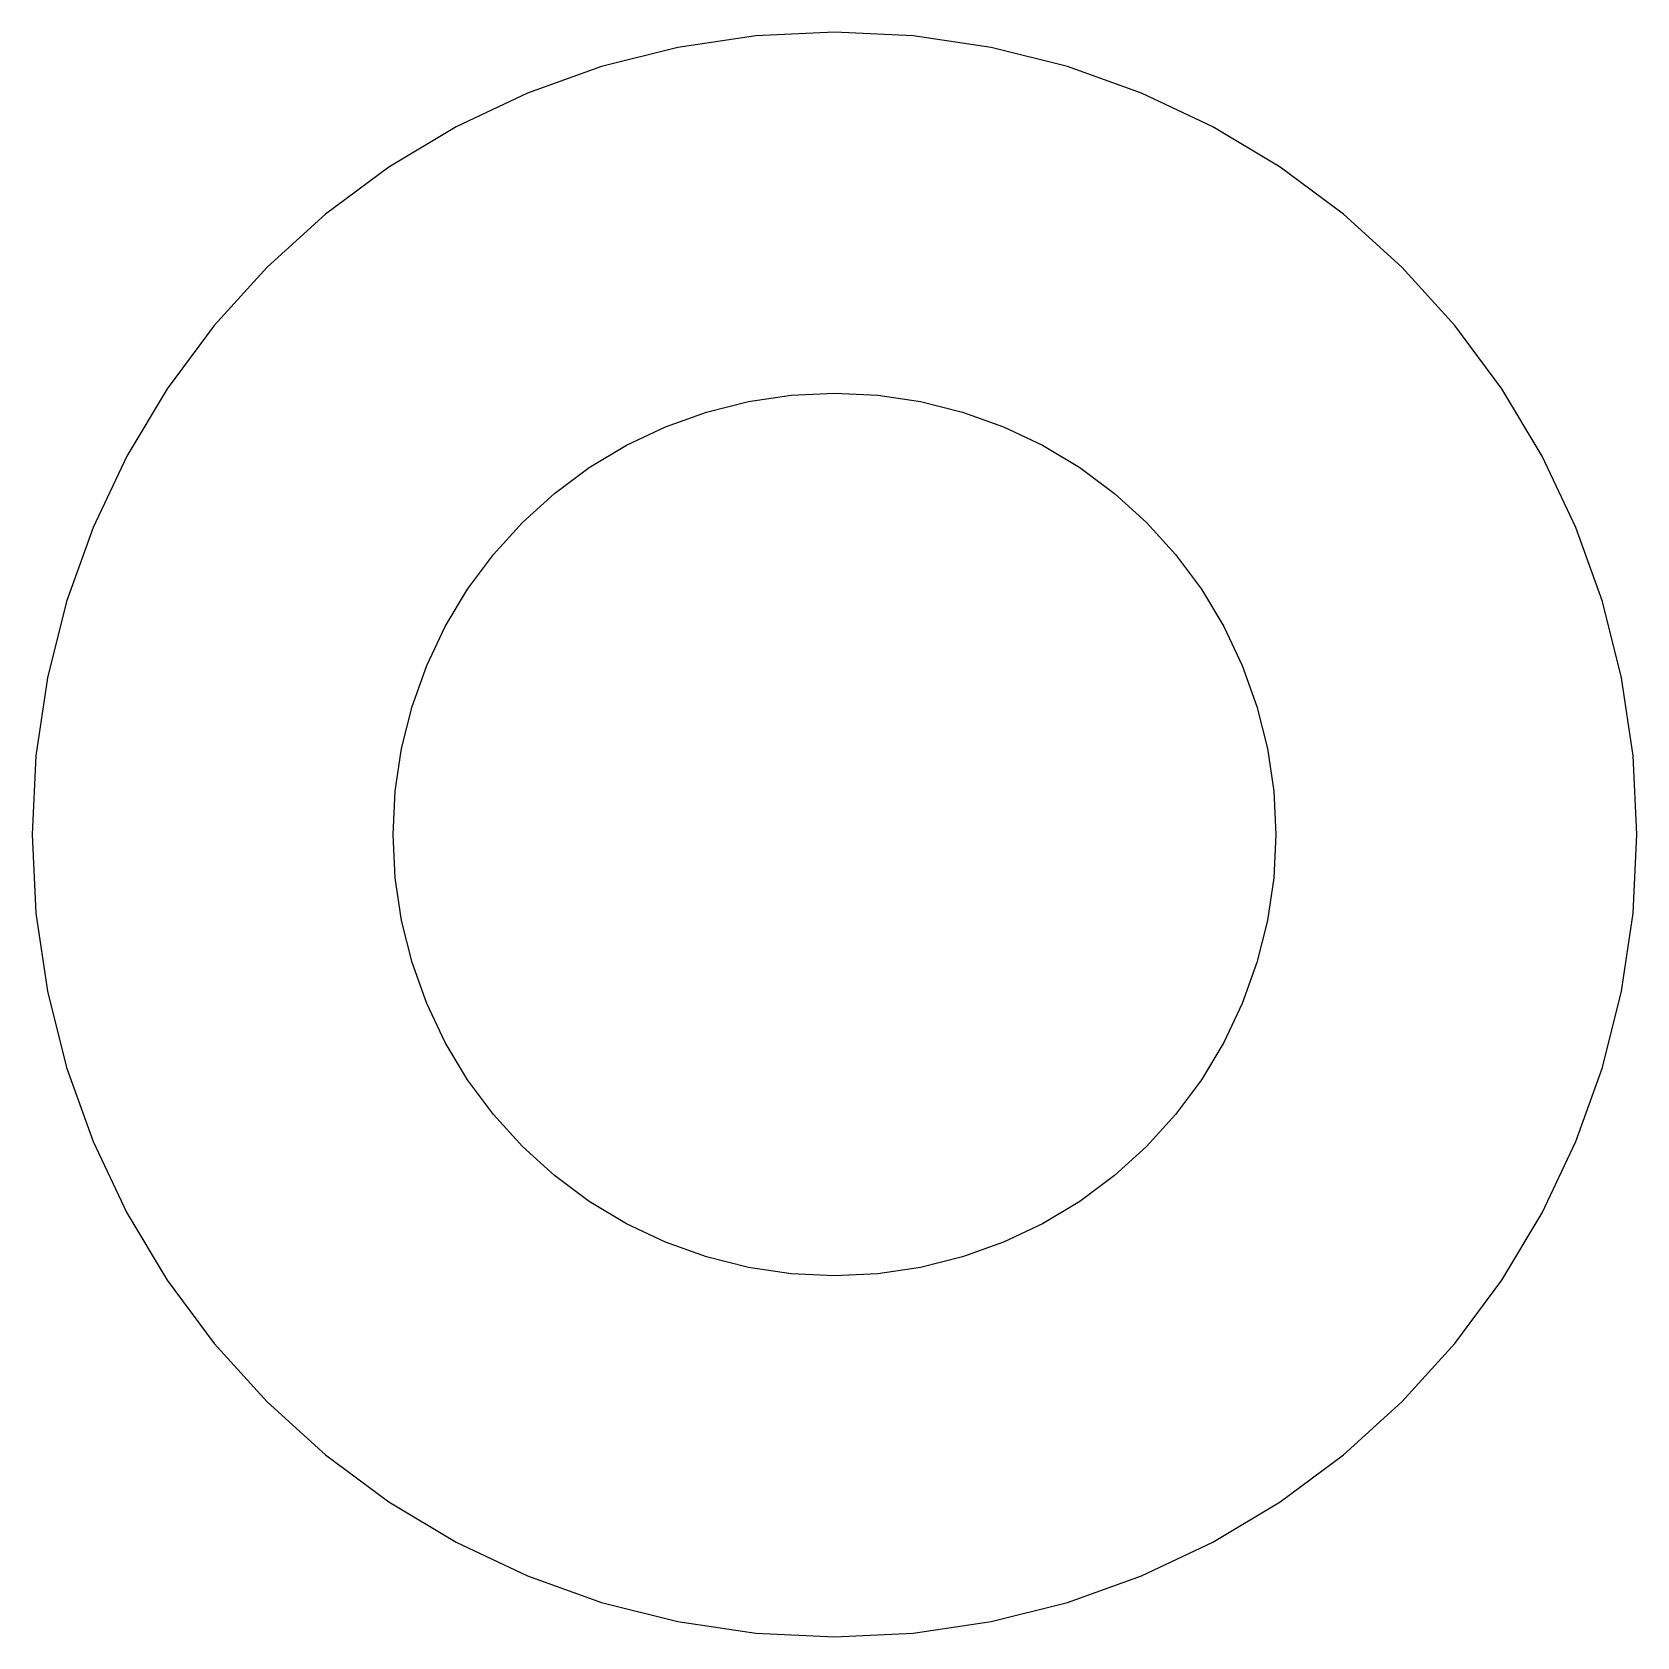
# Model space of a CAD drawing. Header units: metres. Extents: x -3 to 3, y -3 to 3.
import ezdxf

# ---------------------------------------------------------------- set-up
doc = ezdxf.new("R2010")
doc.units = ezdxf.units.M

msp = doc.modelspace()

# ---------------------------------------------------------------- linework, layer by layer
for p, q in [((0, 3), (-0.294037, 2.98555)), ((0.294037, 2.98555), (0, 3)), ((-0.585266, 2.94235), (-0.87085, 2.87082)), ((-0.294037, 2.98555), (-0.585266, 2.94235)), ((0.585266, 2.94235), (0.294037, 2.98555)), ((0.87085, 2.87082), (0.585266, 2.94235)), ((-0.87085, 2.87082), (-1.14804, 2.77164)), ((1.14804, 2.77164), (0.87085, 2.87082)), ((-1.14804, 2.77164), (-1.41418, 2.64575)), ((1.41418, 2.64575), (1.14804, 2.77164)), ((-1.41418, 2.64575), (-1.6667, 2.4944)), ((1.6667, 2.4944), (1.41418, 2.64575)), ((-1.6667, 2.4944), (-1.90317, 2.31903)), ((1.90317, 2.31903), (1.6667, 2.4944)), ((-1.90317, 2.31903), (-2.12131, 2.12131)), ((2.12131, 2.12131), (1.90317, 2.31903)), ((-2.12131, 2.12131), (-2.31903, 1.90317)), ((2.31903, 1.90317), (2.12131, 2.12131)), ((-2.31903, 1.90317), (-2.4944, 1.6667)), ((2.4944, 1.6667), (2.31903, 1.90317)), ((-2.4944, 1.6667), (-2.64575, 1.41418)), ((-0.321884, 1.61829), (-0.161728, 1.64204)), ((-0.161728, 1.64204), (0, 1.64999)), ((0, 1.64999), (0.161728, 1.64204)), ((0.161728, 1.64204), (0.321884, 1.61829)), ((2.64575, 1.41418), (2.4944, 1.6667)), ((-0.631424, 1.5244), (-0.478958, 1.57895)), ((-0.478958, 1.57895), (-0.321884, 1.61829)), ((0.321884, 1.61829), (0.478958, 1.57895)), ((0.478958, 1.57895), (0.631424, 1.5244)), ((-0.777802, 1.45517), (-0.631424, 1.5244)), ((0.631424, 1.5244), (0.777802, 1.45517)), ((-0.916687, 1.37192), (-0.777802, 1.45517)), ((0.777802, 1.45517), (0.916687, 1.37192)), ((-2.64575, 1.41418), (-2.77164, 1.14804)), ((2.77164, 1.14804), (2.64575, 1.41418)), ((-1.04674, 1.27547), (-0.916687, 1.37192)), ((0.916687, 1.37192), (1.04674, 1.27547)), ((-1.16672, 1.16672), (-1.04674, 1.27547)), ((1.04674, 1.27547), (1.16672, 1.16672)), ((-2.77164, 1.14804), (-2.87082, 0.87085)), ((-1.27547, 1.04674), (-1.16672, 1.16672)), ((1.16672, 1.16672), (1.27547, 1.04674)), ((2.87082, 0.87085), (2.77164, 1.14804)), ((-1.37192, 0.916687), (-1.27547, 1.04674)), ((1.27547, 1.04674), (1.37192, 0.916687)), ((-1.45517, 0.777802), (-1.37192, 0.916687)), ((1.37192, 0.916687), (1.45517, 0.777802)), ((-2.87082, 0.87085), (-2.94235, 0.585266)), ((2.94235, 0.585266), (2.87082, 0.87085)), ((-1.5244, 0.631424), (-1.45517, 0.777802)), ((1.45517, 0.777802), (1.5244, 0.631424)), ((-1.57895, 0.478958), (-1.5244, 0.631424)), ((1.5244, 0.631424), (1.57895, 0.478958)), ((-2.94235, 0.585266), (-2.98555, 0.294037)), ((2.98555, 0.294037), (2.94235, 0.585266)), ((-1.61829, 0.321884), (-1.57895, 0.478958)), ((1.57895, 0.478958), (1.61829, 0.321884)), ((-1.64204, 0.161728), (-1.61829, 0.321884)), ((1.61829, 0.321884), (1.64204, 0.161728)), ((-2.98555, 0.294037), (-3, 0)), ((3, 0), (2.98555, 0.294037)), ((-1.64999, 0), (-1.64204, 0.161728)), ((1.64204, 0.161728), (1.64999, 0)), ((-3, 0), (-2.98555, -0.294037)), ((-1.64204, -0.161728), (-1.64999, 0)), ((1.64999, 0), (1.64204, -0.161728)), ((2.98555, -0.294037), (3, 0)), ((-1.61829, -0.321884), (-1.64204, -0.161728)), ((1.64204, -0.161728), (1.61829, -0.321884)), ((-2.98555, -0.294037), (-2.94235, -0.585266)), ((2.94235, -0.585266), (2.98555, -0.294037)), ((-1.57895, -0.478958), (-1.61829, -0.321884)), ((1.61829, -0.321884), (1.57895, -0.478958)), ((-1.5244, -0.631424), (-1.57895, -0.478958)), ((1.57895, -0.478958), (1.5244, -0.631424)), ((-2.94235, -0.585266), (-2.87082, -0.87085)), ((2.87082, -0.87085), (2.94235, -0.585266)), ((-1.45517, -0.777802), (-1.5244, -0.631424)), ((1.5244, -0.631424), (1.45517, -0.777802)), ((-1.37192, -0.916687), (-1.45517, -0.777802)), ((1.45517, -0.777802), (1.37192, -0.916687)), ((-2.87082, -0.87085), (-2.77164, -1.14804)), ((2.77164, -1.14804), (2.87082, -0.87085)), ((-1.27547, -1.04674), (-1.37192, -0.916687)), ((1.37192, -0.916687), (1.27547, -1.04674)), ((-1.16672, -1.16672), (-1.27547, -1.04674)), ((1.27547, -1.04674), (1.16672, -1.16672)), ((-2.77164, -1.14804), (-2.64575, -1.41418)), ((-1.04674, -1.27547), (-1.16672, -1.16672)), ((1.16672, -1.16672), (1.04674, -1.27547)), ((2.64575, -1.41418), (2.77164, -1.14804)), ((-0.916687, -1.37192), (-1.04674, -1.27547)), ((1.04674, -1.27547), (0.916687, -1.37192)), ((-0.777802, -1.45517), (-0.916687, -1.37192)), ((0.916687, -1.37192), (0.777802, -1.45517)), ((-2.64575, -1.41418), (-2.4944, -1.6667)), ((2.4944, -1.6667), (2.64575, -1.41418)), ((-0.631424, -1.5244), (-0.777802, -1.45517)), ((0.777802, -1.45517), (0.631424, -1.5244)), ((-0.478958, -1.57895), (-0.631424, -1.5244)), ((0.631424, -1.5244), (0.478958, -1.57895)), ((-0.321884, -1.61829), (-0.478958, -1.57895)), ((-0.161728, -1.64204), (-0.321884, -1.61829)), ((0.321884, -1.61829), (0.161728, -1.64204)), ((0.478958, -1.57895), (0.321884, -1.61829)), ((-2.4944, -1.6667), (-2.31903, -1.90317)), ((0, -1.64999), (-0.161728, -1.64204)), ((0.161728, -1.64204), (0, -1.64999)), ((2.31903, -1.90317), (2.4944, -1.6667)), ((-2.31903, -1.90317), (-2.12131, -2.12131)), ((2.12131, -2.12131), (2.31903, -1.90317)), ((-2.12131, -2.12131), (-1.90317, -2.31903)), ((1.90317, -2.31903), (2.12131, -2.12131)), ((-1.90317, -2.31903), (-1.6667, -2.4944)), ((1.6667, -2.4944), (1.90317, -2.31903)), ((-1.6667, -2.4944), (-1.41418, -2.64575)), ((1.41418, -2.64575), (1.6667, -2.4944)), ((-1.41418, -2.64575), (-1.14804, -2.77164)), ((1.14804, -2.77164), (1.41418, -2.64575)), ((-1.14804, -2.77164), (-0.87085, -2.87082)), ((0.87085, -2.87082), (1.14804, -2.77164)), ((-0.87085, -2.87082), (-0.585266, -2.94235)), ((0.585266, -2.94235), (0.87085, -2.87082)), ((-0.585266, -2.94235), (-0.294037, -2.98555)), ((-0.294037, -2.98555), (0, -3)), ((0, -3), (0.294037, -2.98555)), ((0.294037, -2.98555), (0.585266, -2.94235))]:
    msp.add_line(p, q)

doc.saveas('drawing.dxf')
